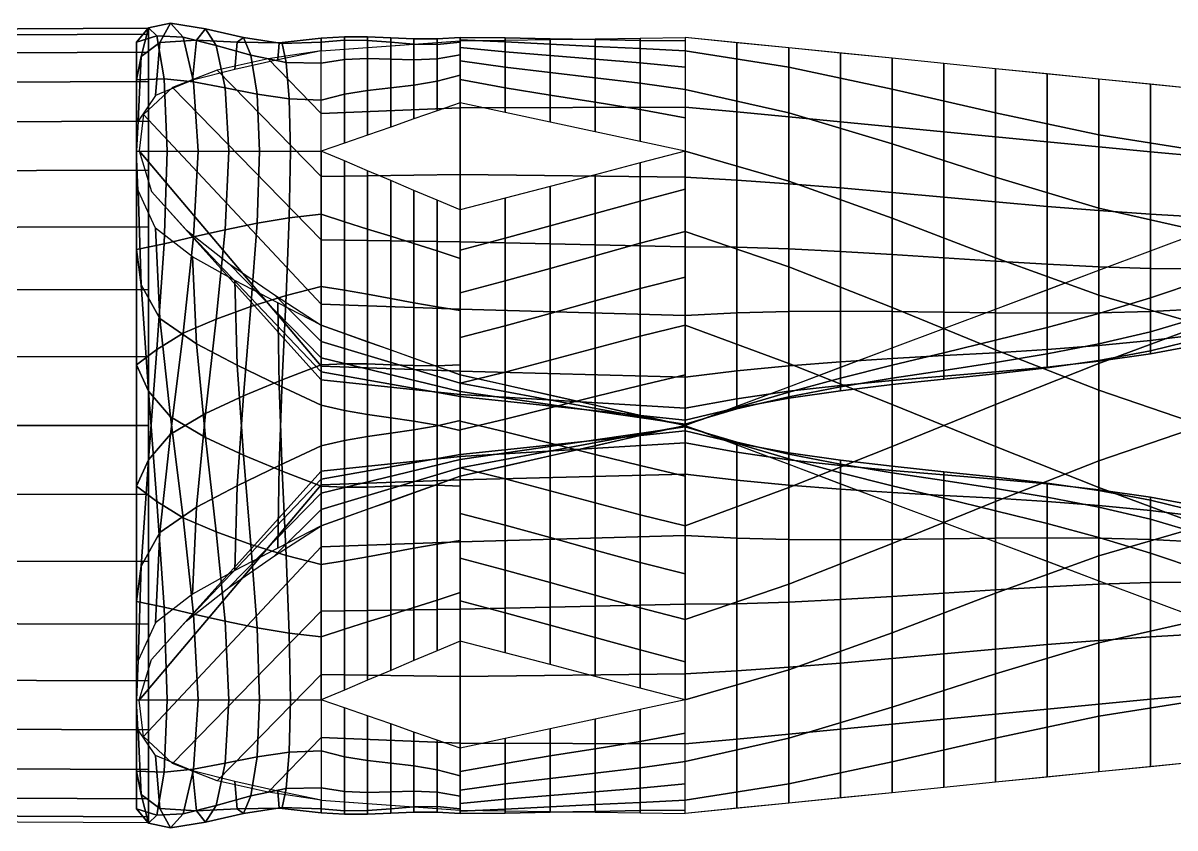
# Model space of a CAD drawing. Extents: x -33 to 54.7, y 53.9 to 60.1.
# Drawn here: x -0.44 to 8.47, y 53.9 to 60.12 of the extents above; entities that cross this region are included whole.
import ezdxf

# ---------------------------------------------------------------- set-up
doc = ezdxf.new("R2010")
doc.units = 0
doc.header["$LTSCALE"] = 2
doc.header["$MEASUREMENT"] = 0
for name, color, linetype in [('GULL1', 7, 'CONTINUOUS'), ('MESH1', 7, 'CONTINUOUS'), ('MESH1A', 7, 'CONTINUOUS'), ('MESH2', 7, 'CONTINUOUS'), ('MESHGL', 7, 'CONTINUOUS')]:
    doc.layers.add(name, color=color, linetype=linetype)

# ---------------------------------------------------------------- blocks, each defined once
blk = doc.blocks.new('3')
at = {"layer": 'MESH1'}
mesh = blk.add_polymesh((6, 7), dxfattribs=at)
for k, corner in enumerate([(0, 0, 3), (0.7765, 0, 2.8978), (1.5, 0, 2.5981), (2.1213, 0, 2.1213), (2.5981, 0, 1.5), (2.8978, 0, 0.7765), (3, 0), (0.3, 0.8, 2.9196), (1.0468, 0.8, 2.7706), (1.7109, 0.8, 2.418), (2.2548, 0.8, 1.8902), (2.6486, 0.8, 1.2273), (2.8727, 0.8, 0.4788), (2.9196, 0.8, -0.3), (0.6, 1.6, 2.8392), (1.3151, 1.6, 2.6013), (1.9349, 1.6, 2.1786), (2.421, 1.6, 1.6023), (2.7439, 1.6, 0.9137), (2.8852, 1.6, 0.1617), (2.8392, 1.6, -0.6), (0.9, 2.4, 2.7588), (1.5827, 2.4, 2.4178), (2.1632, 2.4, 1.9195), (2.5981, 2.4, 1.2955), (2.8541, 2.4, 0.5863), (2.9103, 2.4, -0.1617), (2.7588, 2.4, -0.9), (1.2, 3.2, 2.6785), (1.851, 3.2, 2.2485), (2.3872, 3.2, 1.6801), (2.7643, 3.2, 1.0076), (2.9494, 3.2, 0.2727), (2.9228, 3.2, -0.4788), (2.6785, 3.2, -1.2), (1.5, 4, 2.5981), (2.1213, 4, 2.1213), (2.5981, 4, 1.5), (2.8978, 4, 0.7765), (3, 4), (2.8978, 4, -0.7765), (2.5981, 4, -1.5)]):
    mesh.set_mesh_vertex(divmod(k, 7), corner)

msp = doc.modelspace()

# ---------------------------------------------------------------- linework, layer by layer
at = {"layer": 'MESH2'}
msp.add_lwpolyline([(0.5278, 53.9384), (-5.5437, 53.9684), (-5.5437, 54.4533)], dxfattribs=at)

# ---------------------------------------------------------------- block references
at = {"layer": 'MESH1', "extrusion": (-3.06287e-17, -0.5, 0.866025), "rotation": 90}
msp.add_blockref('3', (8.6817, 49.3728, -28.5054), dxfattribs=at)
at = {"layer": 'MESH2', "extrusion": (3.06287e-17, 0.5, -0.866025), "rotation": 270}
msp.add_blockref('3', (-8.6817, 49.3728, 28.5054), dxfattribs=at)

# ---------------------------------------------------------------- meshes
at = {"layer": 'GULL1'}
mesh = msp.add_polymesh((2, 11), dxfattribs=at)
for k, corner in enumerate([(2.9398, 59.9852, -0.3916), (2.9398, 59.468, -0.3265), (2.9398, 58.9507, -0.264), (2.9398, 58.431, -0.2239), (2.9398, 57.9114, -0.2403), (2.9398, 57.4316, -0.4207), (2.9398, 57.2511, -0.9006), (2.9398, 57.2348, -1.4202), (2.9398, 57.2748, -1.9398), (2.9398, 57.3373, -2.4572), (2.9398, 57.4024, -2.9743), (1.8654, 59.9086, -0.7765), (1.8654, 59.4229, -0.649), (1.8654, 58.937, -0.5222), (1.8654, 58.4461, -0.4162), (1.8654, 57.9492, -0.3543), (1.8654, 57.4701, -0.4593), (1.8654, 57.3651, -0.9383), (1.8654, 57.427, -1.4353), (1.8654, 57.533, -1.9262), (1.8654, 57.6598, -2.4121), (1.8654, 57.7873, -2.8978)]):
    mesh.set_mesh_vertex(divmod(k, 11), corner)
mesh = msp.add_polymesh((2, 11), dxfattribs=at)
for k, corner in enumerate([(4.6817, 60.0108), (4.6817, 59.4712, -0.0032), (4.6817, 58.9317, -0.0108), (4.6817, 58.3928, -0.0405), (4.6817, 57.8623, -0.1333), (4.6817, 57.3858, -0.375), (4.6817, 57.1442, -0.8515), (4.6817, 57.0513, -1.382), (4.6817, 57.0216, -1.9208), (4.6817, 57.014, -2.4604), (4.6817, 57.0108, -3), (2.9398, 59.9852, -0.3916), (2.9398, 59.468, -0.3265), (2.9398, 58.9507, -0.264), (2.9398, 58.431, -0.2239), (2.9398, 57.9114, -0.2403), (2.9398, 57.4316, -0.4207), (2.9398, 57.2511, -0.9006), (2.9398, 57.2348, -1.4202), (2.9398, 57.2748, -1.9398), (2.9398, 57.3373, -2.4572), (2.9398, 57.4024, -2.9743)]):
    mesh.set_mesh_vertex(divmod(k, 11), corner)
mesh = msp.add_polymesh((2, 11), dxfattribs=at)
for k, corner in enumerate([(1.8654, 57.7873, -2.8978), (1.8654, 57.6598, -2.4121), (1.8654, 57.533, -1.9262), (1.8654, 57.427, -1.4353), (1.8654, 57.3651, -0.9383), (1.8654, 57.4701, -0.4593), (1.8654, 57.9492, -0.3543), (1.8654, 58.4461, -0.4162), (1.8654, 58.937, -0.5222), (1.8654, 59.4229, -0.649), (1.8654, 59.9086, -0.7765), (1.8654, 57.7873, -2.8978), (1.5024, 58.0199, -2.784), (1.1499, 58.2628, -2.6594), (0.819, 58.5234, -2.5141), (0.5524, 58.8191, -2.3165), (0.4551, 59.1348, -2.023), (0.4888, 59.4143, -1.6811), (0.7131, 59.6237, -1.3664), (1.0584, 59.7588, -1.1221), (1.4532, 59.8454, -0.9345), (1.8654, 59.9086, -0.7765)]):
    mesh.set_mesh_vertex(divmod(k, 11), corner)
mesh = msp.add_polymesh((2, 11), dxfattribs=at)
for k, corner in enumerate([(4.6817, 54.0108), (4.6817, 54.5505, 0.0032), (4.6817, 55.09, 0.0108), (4.6817, 55.6288, 0.0405), (4.6817, 56.1593, 0.1333), (4.6817, 56.6358, 0.375), (4.6817, 56.8775, 0.8515), (4.6817, 56.9704, 1.382), (4.6817, 57.0001, 1.9208), (4.6817, 57.0076, 2.4604), (4.6817, 57.0108, 3), (2.9398, 54.0365, 0.3916), (2.9398, 54.5536, 0.3265), (2.9398, 55.071, 0.264), (2.9398, 55.5906, 0.2239), (2.9398, 56.1102, 0.2403), (2.9398, 56.5901, 0.4207), (2.9398, 56.7706, 0.9006), (2.9398, 56.7869, 1.4202), (2.9398, 56.7468, 1.9398), (2.9398, 56.6843, 2.4572), (2.9398, 56.6192, 2.9743)]):
    mesh.set_mesh_vertex(divmod(k, 11), corner)
mesh = msp.add_polymesh((2, 11), dxfattribs=at)
for k, corner in enumerate([(2.9398, 54.0365, 0.3916), (2.9398, 54.5536, 0.3265), (2.9398, 55.071, 0.264), (2.9398, 55.5906, 0.2239), (2.9398, 56.1102, 0.2403), (2.9398, 56.5901, 0.4207), (2.9398, 56.7706, 0.9006), (2.9398, 56.7869, 1.4202), (2.9398, 56.7468, 1.9398), (2.9398, 56.6843, 2.4572), (2.9398, 56.6192, 2.9743), (1.8654, 54.113, 0.7765), (1.8654, 54.5988, 0.649), (1.8654, 55.0847, 0.5222), (1.8654, 55.5755, 0.4162), (1.8654, 56.0725, 0.3543), (1.8654, 56.5515, 0.4593), (1.8654, 56.6565, 0.9383), (1.8654, 56.5946, 1.4353), (1.8654, 56.4886, 1.9262), (1.8654, 56.3618, 2.4121), (1.8654, 56.2344, 2.8978)]):
    mesh.set_mesh_vertex(divmod(k, 11), corner)
mesh = msp.add_polymesh((2, 11), dxfattribs=at)
for k, corner in enumerate([(1.8654, 56.2344, 2.8978), (1.8654, 56.3618, 2.4121), (1.8654, 56.4886, 1.9262), (1.8654, 56.5946, 1.4353), (1.8654, 56.6565, 0.9383), (1.8654, 56.5515, 0.4593), (1.8654, 56.0725, 0.3543), (1.8654, 55.5755, 0.4162), (1.8654, 55.0847, 0.5222), (1.8654, 54.5988, 0.649), (1.8654, 54.113, 0.7765), (1.8654, 56.2344, 2.8978), (1.5024, 56.0018, 2.784), (1.1499, 55.7589, 2.6594), (0.819, 55.4982, 2.5141), (0.5524, 55.2025, 2.3165), (0.4551, 54.8868, 2.023), (0.4888, 54.6073, 1.6811), (0.7131, 54.398, 1.3664), (1.0584, 54.2628, 1.1221), (1.4532, 54.1762, 0.9345), (1.8654, 54.113, 0.7765)]):
    mesh.set_mesh_vertex(divmod(k, 11), corner)
at = {"layer": 'MESH1A'}
mesh = msp.add_polymesh((6, 7), dxfattribs=at)
for k, corner in enumerate([(0.4342, 59.1321, 2.1213), (0.6728, 59.1321, 2.1213), (0.9113, 59.1321, 2.1213), (1.1498, 59.1321, 2.1213), (1.3883, 59.1321, 2.1213), (1.6269, 59.1321, 2.1213), (1.8654, 59.1321, 2.1213), (0.4342, 59.6838, 1.362), (0.6495, 59.6903, 1.4035), (0.877, 59.667, 1.4582), (1.1206, 59.622, 1.5129), (1.3683, 59.5734, 1.5638), (1.6167, 59.5371, 1.6064), (1.8654, 59.5268, 1.6339), (0.4342, 59.9739, 0.4693), (0.5939, 60.0231, 0.5865), (0.7953, 60.0126, 0.7133), (1.051, 59.9492, 0.8228), (1.3204, 59.8735, 0.9194), (1.5925, 59.8188, 1.0052), (1.8654, 59.8116, 1.0751), (0.4342, 59.9739, -0.4693), (0.5276, 60.0867, -0.2666), (0.6977, 60.1226, -0.0658), (0.968, 60.0778, 0.0932), (1.2633, 60.0104, 0.2285), (1.5636, 59.9651, 0.3537), (1.8654, 59.9739, 0.4693), (0.4342, 59.6838, -1.362), (0.4721, 59.8637, -1.0885), (0.616, 59.9732, -0.8282), (0.8984, 59.989, -0.6307), (1.2154, 59.9736, -0.4658), (1.5394, 59.9707, -0.31), (1.8654, 60.0067, -0.157), (0.4342, 59.1321, -2.1213), (0.4488, 59.3637, -1.8161), (0.5817, 59.5629, -1.5256), (0.8692, 59.6808, -1.3051), (1.1953, 59.7637, -1.1212), (1.5293, 59.8375, -0.9473), (1.8654, 59.9086, -0.7765)]):
    mesh.set_mesh_vertex(divmod(k, 7), corner)
mesh = msp.add_polymesh((6, 7), dxfattribs=at)
for k, corner in enumerate([(1.8654, 59.9086, -0.7765), (2.0445, 59.9214, -0.7123), (2.2235, 59.9341, -0.6482), (2.4026, 59.9469, -0.584), (2.5817, 59.9596, -0.5199), (2.7607, 59.9724, -0.4557), (2.9398, 59.9852, -0.3916), (1.8654, 60.0067, -0.157), (2.0445, 60.0169, -0.1149), (2.2235, 60.0157, -0.0841), (2.4026, 60.0086, -0.0589), (2.5817, 60.0016, -0.0337), (2.7607, 60.0003, -0.0028), (2.9398, 60.0106, 0.0393), (1.8654, 59.9739, 0.4693), (2.0445, 59.9906, 0.4776), (2.2235, 59.9873, 0.4759), (2.4026, 59.9739, 0.4693), (2.5817, 59.9605, 0.4627), (2.7607, 59.9571, 0.461), (2.9398, 59.9739, 0.4693), (1.8654, 59.8116, 1.0751), (2.0445, 59.8412, 1.0466), (2.2235, 59.8481, 1.0152), (2.4026, 59.8437, 0.9824), (2.5817, 59.8393, 0.9495), (2.7607, 59.8462, 0.9181), (2.9398, 59.8759, 0.8896), (1.8654, 59.5268, 1.6339), (2.0445, 59.5727, 1.5745), (2.2235, 59.6019, 1.5179), (2.4026, 59.6227, 1.4627), (2.5817, 59.6435, 1.4075), (2.7607, 59.6727, 1.3509), (2.9398, 59.7186, 1.2915), (1.8654, 59.1321, 2.1213), (2.0445, 59.1943, 2.0456), (2.2235, 59.2565, 1.9698), (2.4026, 59.3187, 1.894), (2.5817, 59.3809, 1.8182), (2.7607, 59.443, 1.7425), (2.9398, 59.5052, 1.6667)]):
    mesh.set_mesh_vertex(divmod(k, 7), corner)
mesh = msp.add_polymesh((6, 7), dxfattribs=at)
for k, corner in enumerate([(2.9398, 59.5052, 1.6667), (2.9398, 59.6868, 1.3561), (2.9398, 59.8299, 1.0261), (2.9398, 59.9325, 0.6812), (2.9398, 59.993, 0.3266), (2.9398, 60.0106, -0.0327), (2.9398, 59.9852, -0.3916), (3.2882, 59.4306, 1.7576), (3.2882, 59.623, 1.4482), (3.2882, 59.781, 1.1174), (3.2882, 59.9002, 0.7704), (3.2882, 59.9768, 0.4125), (3.2882, 60.0076, 0.0494), (3.2882, 59.9903, -0.3133), (3.6366, 59.356, 1.8486), (3.6366, 59.5661, 1.5432), (3.6366, 59.7392, 1.2139), (3.6366, 59.8713, 0.8659), (3.6366, 59.9596, 0.5045), (3.6366, 60.0015, 0.1357), (3.6366, 59.9954, -0.2349), (3.985, 59.2814, 1.9395), (3.985, 59.5115, 1.6392), (3.985, 59.6996, 1.3121), (3.985, 59.8436, 0.9634), (3.985, 59.942, 0.5985), (3.985, 59.9943, 0.2232), (3.985, 60.0006, -0.1566), (4.3333, 59.2068, 2.0304), (4.3333, 59.4546, 1.7342), (4.3333, 59.6578, 1.4086), (4.3333, 59.8147, 1.0589), (4.3333, 59.9248, 0.6905), (4.3333, 59.9882, 0.3094), (4.3333, 60.0057, -0.0783), (4.6817, 59.1321, 2.1213), (4.6817, 59.3909, 1.8263), (4.6817, 59.6089, 1.5), (4.6817, 59.7825, 1.1481), (4.6817, 59.9086, 0.7765), (4.6817, 59.9852, 0.3916), (4.6817, 60.0108)]):
    mesh.set_mesh_vertex(divmod(k, 7), corner)
mesh = msp.add_polymesh((6, 7), dxfattribs=at)
for k, corner in enumerate([(0.4342, 54.8895, -2.1213), (0.6728, 54.8895, -2.1213), (0.9113, 54.8895, -2.1213), (1.1498, 54.8895, -2.1213), (1.3883, 54.8895, -2.1213), (1.6269, 54.8895, -2.1213), (1.8654, 54.8895, -2.1213), (0.4342, 55.6488, -2.673), (0.6495, 55.6073, -2.6795), (0.877, 55.5526, -2.6562), (1.1206, 55.4979, -2.6112), (1.3683, 55.447, -2.5626), (1.6167, 55.4044, -2.5262), (1.8654, 55.3769, -2.516), (0.4342, 56.5415, -2.9631), (0.5939, 56.4243, -3.0123), (0.7953, 56.2975, -3.0018), (1.051, 56.188, -2.9384), (1.3204, 56.0914, -2.8627), (1.5925, 56.0056, -2.808), (1.8654, 55.9357, -2.8007), (0.4342, 57.4801, -2.9631), (0.5276, 57.2774, -3.0759), (0.6977, 57.0767, -3.1118), (0.968, 56.9176, -3.067), (1.2633, 56.7823, -2.9996), (1.5636, 56.6572, -2.9543), (1.8654, 56.5415, -2.9631), (0.4342, 58.3728, -2.673), (0.4721, 58.0994, -2.8529), (0.616, 57.839, -2.9624), (0.8984, 57.6415, -2.9782), (1.2154, 57.4767, -2.9627), (1.5394, 57.3209, -2.9598), (1.8654, 57.1678, -2.9959), (0.4342, 59.1321, -2.1213), (0.4488, 58.827, -2.3529), (0.5817, 58.5364, -2.5521), (0.8692, 58.3159, -2.67), (1.1953, 58.132, -2.7529), (1.5293, 57.9581, -2.8267), (1.8654, 57.7873, -2.8978)]):
    mesh.set_mesh_vertex(divmod(k, 7), corner)
mesh = msp.add_polymesh((6, 7), dxfattribs=at)
for k, corner in enumerate([(0.4342, 59.1321, 2.1213), (0.6728, 59.1321, 2.1213), (0.9113, 59.1321, 2.1213), (1.1498, 59.1321, 2.1213), (1.3883, 59.1321, 2.1213), (1.6269, 59.1321, 2.1213), (1.8654, 59.1321, 2.1213), (0.4342, 58.3728, 2.673), (0.6495, 58.4143, 2.6795), (0.877, 58.469, 2.6562), (1.1206, 58.5237, 2.6112), (1.3683, 58.5746, 2.5626), (1.6167, 58.6172, 2.5262), (1.8654, 58.6447, 2.516), (0.4342, 57.4801, 2.9631), (0.5939, 57.5974, 3.0123), (0.7953, 57.7242, 3.0018), (1.051, 57.8336, 2.9384), (1.3204, 57.9303, 2.8627), (1.5925, 58.016, 2.808), (1.8654, 58.0859, 2.8007), (0.4342, 56.5415, 2.9631), (0.5276, 56.7442, 3.0759), (0.6977, 56.945, 3.1118), (0.968, 57.104, 3.067), (1.2633, 57.2394, 2.9996), (1.5636, 57.3645, 2.9543), (1.8654, 57.4801, 2.9631), (0.4342, 55.6488, 2.673), (0.4721, 55.9223, 2.8529), (0.616, 56.1826, 2.9624), (0.8984, 56.3802, 2.9782), (1.2154, 56.545, 2.9627), (1.5394, 56.7008, 2.9598), (1.8654, 56.8538, 2.9959), (0.4342, 54.8895, 2.1213), (0.4488, 55.1947, 2.3529), (0.5817, 55.4853, 2.5521), (0.8692, 55.7057, 2.67), (1.1953, 55.8897, 2.7529), (1.5293, 56.0636, 2.8267), (1.8654, 56.2344, 2.8978)]):
    mesh.set_mesh_vertex(divmod(k, 7), corner)
mesh = msp.add_polymesh((6, 7), dxfattribs=at)
for k, corner in enumerate([(1.8654, 56.2344, 2.8978), (2.0445, 56.2985, 2.9105), (2.2235, 56.3627, 2.9233), (2.4026, 56.4268, 2.9361), (2.5817, 56.4909, 2.9488), (2.7607, 56.5551, 2.9616), (2.9398, 56.6192, 2.9743), (1.8654, 56.8538, 2.9959), (2.0445, 56.8959, 3.0061), (2.2235, 56.9267, 3.0048), (2.4026, 56.9519, 2.9978), (2.5817, 56.9772, 2.9908), (2.7607, 57.008, 2.9895), (2.9398, 57.0501, 2.9997), (1.8654, 57.4801, 2.9631), (2.0445, 57.4884, 2.9798), (2.2235, 57.4867, 2.9765), (2.4026, 57.4801, 2.9631), (2.5817, 57.4735, 2.9497), (2.7607, 57.4718, 2.9463), (2.9398, 57.4801, 2.9631), (1.8654, 58.0859, 2.8007), (2.0445, 58.0575, 2.8304), (2.2235, 58.0261, 2.8373), (2.4026, 57.9932, 2.8329), (2.5817, 57.9603, 2.8285), (2.7607, 57.9289, 2.8354), (2.9398, 57.9004, 2.8651), (1.8654, 58.6447, 2.516), (2.0445, 58.5854, 2.5619), (2.2235, 58.5288, 2.5911), (2.4026, 58.4735, 2.6119), (2.5817, 58.4183, 2.6327), (2.7607, 58.3617, 2.6619), (2.9398, 58.3024, 2.7078), (1.8654, 59.1321, 2.1213), (2.0445, 59.0564, 2.1835), (2.2235, 58.9806, 2.2457), (2.4026, 58.9048, 2.3079), (2.5817, 58.8291, 2.37), (2.7607, 58.7533, 2.4322), (2.9398, 58.6775, 2.4944)]):
    mesh.set_mesh_vertex(divmod(k, 7), corner)
mesh = msp.add_polymesh((6, 7), dxfattribs=at)
for k, corner in enumerate([(2.9398, 58.6775, 2.4944), (2.9398, 58.367, 2.676), (2.9398, 58.0369, 2.8191), (2.9398, 57.692, 2.9216), (2.9398, 57.3374, 2.9822), (2.9398, 56.9781, 2.9998), (2.9398, 56.6192, 2.9743), (3.2882, 58.7685, 2.4198), (3.2882, 58.459, 2.6122), (3.2882, 58.1282, 2.7702), (3.2882, 57.7812, 2.8894), (3.2882, 57.4234, 2.9659), (3.2882, 57.0603, 2.9968), (3.2882, 56.6976, 2.9795), (3.6366, 58.8594, 2.3452), (3.6366, 58.554, 2.5553), (3.6366, 58.2247, 2.7283), (3.6366, 57.8767, 2.8605), (3.6366, 57.5153, 2.9487), (3.6366, 57.1465, 2.9907), (3.6366, 56.7759, 2.9846), (3.985, 58.9503, 2.2706), (3.985, 58.65, 2.5007), (3.985, 58.323, 2.6888), (3.985, 57.9742, 2.8328), (3.985, 57.6093, 2.9312), (3.985, 57.234, 2.9835), (3.985, 56.8542, 2.9897), (4.3333, 59.0412, 2.1959), (4.3333, 58.745, 2.4438), (4.3333, 58.4195, 2.647), (4.3333, 58.0697, 2.8039), (4.3333, 57.7013, 2.914), (4.3333, 57.3202, 2.9774), (4.3333, 56.9325, 2.9949), (4.6817, 59.1321, 2.1213), (4.6817, 58.8371, 2.3801), (4.6817, 58.5108, 2.5981), (4.6817, 58.1589, 2.7716), (4.6817, 57.7873, 2.8978), (4.6817, 57.4024, 2.9743), (4.6817, 57.0108, 3)]):
    mesh.set_mesh_vertex(divmod(k, 7), corner)
mesh = msp.add_polymesh((6, 7), dxfattribs=at)
for k, corner in enumerate([(1.8654, 57.7873, -2.8978), (2.0445, 57.7231, -2.9105), (2.2235, 57.659, -2.9233), (2.4026, 57.5948, -2.9361), (2.5817, 57.5307, -2.9488), (2.7607, 57.4665, -2.9616), (2.9398, 57.4024, -2.9743), (1.8654, 57.1678, -2.9959), (2.0445, 57.1257, -3.0061), (2.2235, 57.0949, -3.0048), (2.4026, 57.0697, -2.9978), (2.5817, 57.0445, -2.9908), (2.7607, 57.0136, -2.9895), (2.9398, 56.9716, -2.9997), (1.8654, 56.5415, -2.9631), (2.0445, 56.5332, -2.9798), (2.2235, 56.5349, -2.9765), (2.4026, 56.5415, -2.9631), (2.5817, 56.5481, -2.9497), (2.7607, 56.5498, -2.9463), (2.9398, 56.5415, -2.9631), (1.8654, 55.9357, -2.8007), (2.0445, 55.9642, -2.8304), (2.2235, 55.9956, -2.8373), (2.4026, 56.0285, -2.8329), (2.5817, 56.0613, -2.8285), (2.7607, 56.0927, -2.8354), (2.9398, 56.1212, -2.8651), (1.8654, 55.3769, -2.516), (2.0445, 55.4363, -2.5619), (2.2235, 55.4929, -2.5911), (2.4026, 55.5481, -2.6119), (2.5817, 55.6033, -2.6327), (2.7607, 55.6599, -2.6619), (2.9398, 55.7193, -2.7078), (1.8654, 54.8895, -2.1213), (2.0445, 54.9653, -2.1835), (2.2235, 55.041, -2.2457), (2.4026, 55.1168, -2.3079), (2.5817, 55.1926, -2.37), (2.7607, 55.2683, -2.4322), (2.9398, 55.3441, -2.4944)]):
    mesh.set_mesh_vertex(divmod(k, 7), corner)
mesh = msp.add_polymesh((6, 7), dxfattribs=at)
for k, corner in enumerate([(2.9398, 55.3441, -2.4944), (2.9398, 55.6547, -2.676), (2.9398, 55.9848, -2.8191), (2.9398, 56.3296, -2.9216), (2.9398, 56.6842, -2.9822), (2.9398, 57.0435, -2.9998), (2.9398, 57.4024, -2.9743), (3.2882, 55.2532, -2.4198), (3.2882, 55.5626, -2.6122), (3.2882, 55.8934, -2.7702), (3.2882, 56.2404, -2.8894), (3.2882, 56.5983, -2.9659), (3.2882, 56.9614, -2.9968), (3.2882, 57.3241, -2.9795), (3.6366, 55.1623, -2.3452), (3.6366, 55.4676, -2.5553), (3.6366, 55.7969, -2.7283), (3.6366, 56.145, -2.8605), (3.6366, 56.5063, -2.9487), (3.6366, 56.8752, -2.9907), (3.6366, 57.2458, -2.9846), (3.985, 55.0713, -2.2706), (3.985, 55.3716, -2.5007), (3.985, 55.6987, -2.6888), (3.985, 56.0474, -2.8328), (3.985, 56.4123, -2.9312), (3.985, 56.7876, -2.9835), (3.985, 57.1675, -2.9897), (4.3333, 54.9804, -2.1959), (4.3333, 55.2766, -2.4438), (4.3333, 55.6022, -2.647), (4.3333, 55.9519, -2.8039), (4.3333, 56.3203, -2.914), (4.3333, 56.7014, -2.9774), (4.3333, 57.0891, -2.9949), (4.6817, 54.8895, -2.1213), (4.6817, 55.1845, -2.3801), (4.6817, 55.5108, -2.5981), (4.6817, 55.8628, -2.7716), (4.6817, 56.2344, -2.8978), (4.6817, 56.6192, -2.9743), (4.6817, 57.0108, -3)]):
    mesh.set_mesh_vertex(divmod(k, 7), corner)
mesh = msp.add_polymesh((6, 7), dxfattribs=at)
for k, corner in enumerate([(0.4342, 54.8895, -2.1213), (0.6728, 54.8895, -2.1213), (0.9113, 54.8895, -2.1213), (1.1498, 54.8895, -2.1213), (1.3883, 54.8895, -2.1213), (1.6269, 54.8895, -2.1213), (1.8654, 54.8895, -2.1213), (0.4342, 54.3378, -1.362), (0.6495, 54.3313, -1.4035), (0.877, 54.3546, -1.4582), (1.1206, 54.3996, -1.5129), (1.3683, 54.4482, -1.5638), (1.6167, 54.4846, -1.6064), (1.8654, 54.4948, -1.6339), (0.4342, 54.0478, -0.4693), (0.5939, 53.9985, -0.5865), (0.7953, 54.0091, -0.7133), (1.051, 54.0724, -0.8228), (1.3204, 54.1481, -0.9194), (1.5925, 54.2028, -1.0052), (1.8654, 54.2101, -1.0751), (0.4342, 54.0478, 0.4693), (0.5276, 53.935, 0.2666), (0.6977, 53.899, 0.0658), (0.968, 53.9438, -0.0932), (1.2633, 54.0112, -0.2285), (1.5636, 54.0565, -0.3537), (1.8654, 54.0478, -0.4693), (0.4342, 54.3378, 1.362), (0.4721, 54.1579, 1.0885), (0.616, 54.0485, 0.8282), (0.8984, 54.0326, 0.6307), (1.2154, 54.0481, 0.4658), (1.5394, 54.051, 0.31), (1.8654, 54.0149, 0.157), (0.4342, 54.8895, 2.1213), (0.4488, 54.6579, 1.8161), (0.5817, 54.4587, 1.5256), (0.8692, 54.3408, 1.3051), (1.1953, 54.2579, 1.1212), (1.5293, 54.1841, 0.9473), (1.8654, 54.113, 0.7765)]):
    mesh.set_mesh_vertex(divmod(k, 7), corner)
mesh = msp.add_polymesh((6, 7), dxfattribs=at)
for k, corner in enumerate([(1.8654, 54.113, 0.7765), (2.0445, 54.1003, 0.7123), (2.2235, 54.0875, 0.6482), (2.4026, 54.0748, 0.584), (2.5817, 54.062, 0.5199), (2.7607, 54.0492, 0.4557), (2.9398, 54.0365, 0.3916), (1.8654, 54.0149, 0.157), (2.0445, 54.0047, 0.1149), (2.2235, 54.006, 0.0841), (2.4026, 54.013, 0.0589), (2.5817, 54.02, 0.0337), (2.7607, 54.0213, 0.0028), (2.9398, 54.0111, -0.0393), (1.8654, 54.0478, -0.4693), (2.0445, 54.031, -0.4776), (2.2235, 54.0344, -0.4759), (2.4026, 54.0478, -0.4693), (2.5817, 54.0612, -0.4627), (2.7607, 54.0645, -0.461), (2.9398, 54.0478, -0.4693), (1.8654, 54.2101, -1.0751), (2.0445, 54.1804, -1.0466), (2.2235, 54.1735, -1.0152), (2.4026, 54.1779, -0.9824), (2.5817, 54.1823, -0.9495), (2.7607, 54.1754, -0.9181), (2.9398, 54.1458, -0.8896), (1.8654, 54.4948, -1.6339), (2.0445, 54.4489, -1.5745), (2.2235, 54.4197, -1.5179), (2.4026, 54.3989, -1.4627), (2.5817, 54.3781, -1.4075), (2.7607, 54.349, -1.3509), (2.9398, 54.3031, -1.2915), (1.8654, 54.8895, -2.1213), (2.0445, 54.8273, -2.0456), (2.2235, 54.7651, -1.9698), (2.4026, 54.703, -1.894), (2.5817, 54.6408, -1.8182), (2.7607, 54.5786, -1.7425), (2.9398, 54.5164, -1.6667)]):
    mesh.set_mesh_vertex(divmod(k, 7), corner)
mesh = msp.add_polymesh((6, 7), dxfattribs=at)
for k, corner in enumerate([(2.9398, 54.5164, -1.6667), (2.9398, 54.3348, -1.3561), (2.9398, 54.1917, -1.0261), (2.9398, 54.0892, -0.6812), (2.9398, 54.0287, -0.3266), (2.9398, 54.011, 0.0327), (2.9398, 54.0365, 0.3916), (3.2882, 54.591, -1.7576), (3.2882, 54.3986, -1.4482), (3.2882, 54.2406, -1.1174), (3.2882, 54.1215, -0.7704), (3.2882, 54.0449, -0.4125), (3.2882, 54.014, -0.0494), (3.2882, 54.0314, 0.3133), (3.6366, 54.6656, -1.8486), (3.6366, 54.4555, -1.5432), (3.6366, 54.2825, -1.2139), (3.6366, 54.1503, -0.8659), (3.6366, 54.0621, -0.5045), (3.6366, 54.0202, -0.1357), (3.6366, 54.0262, 0.2349), (3.985, 54.7403, -1.9395), (3.985, 54.5101, -1.6392), (3.985, 54.322, -1.3121), (3.985, 54.178, -0.9634), (3.985, 54.0796, -0.5985), (3.985, 54.0273, -0.2232), (3.985, 54.0211, 0.1566), (4.3333, 54.8149, -2.0304), (4.3333, 54.567, -1.7342), (4.3333, 54.3639, -1.4086), (4.3333, 54.2069, -1.0589), (4.3333, 54.0968, -0.6905), (4.3333, 54.0335, -0.3094), (4.3333, 54.016, 0.0783), (4.6817, 54.8895, -2.1213), (4.6817, 54.6308, -1.8263), (4.6817, 54.4127, -1.5), (4.6817, 54.2392, -1.1481), (4.6817, 54.113, -0.7765), (4.6817, 54.0365, -0.3916), (4.6817, 54.0108)]):
    mesh.set_mesh_vertex(divmod(k, 7), corner)
at = {"layer": 'MESH2'}
mesh = msp.add_polymesh((36, 3), dxfattribs=dict(at, m_close=True))
for k, corner in enumerate([(0.5278, 53.9384), (-5.5437, 53.9684), (-5.5437, 54.4533), (0.5278, 53.9851, -0.5335), (-5.5437, 54.0146, -0.5283), (-5.5437, 54.4921, -0.4441), (0.5278, 54.1237, -1.0508), (-5.5437, 54.1518, -1.0406), (-5.5437, 54.6075, -0.8747), (0.5278, 54.35, -1.5362), (-5.5437, 54.376, -1.5212), (-5.5437, 54.7959, -1.2788), (0.5278, 54.6572, -1.9749), (-5.5437, 54.6802, -1.9557), (-5.5437, 55.0516, -1.644), (0.5278, 55.0359, -2.3536), (-5.5437, 55.0552, -2.3307), (-5.5437, 55.3668, -1.9592), (0.5278, 55.4746, -2.6608), (-5.5437, 55.4896, -2.6348), (-5.5437, 55.732, -2.2149), (0.5278, 55.96, -2.8871), (-5.5437, 55.9702, -2.859), (-5.5437, 56.1361, -2.4033), (0.5278, 56.4773, -3.0257), (-5.5437, 56.4825, -2.9962), (-5.5437, 56.5667, -2.5187), (0.5278, 57.0108, -3.0724), (-5.5437, 57.0108, -3.0425), (-5.5437, 57.0108, -2.5576), (0.5278, 57.5443, -3.0257), (-5.5437, 57.5391, -2.9962), (-5.5437, 57.4549, -2.5187), (0.5278, 58.0617, -2.8871), (-5.5437, 58.0514, -2.859), (-5.5437, 57.8856, -2.4033), (0.5278, 58.547, -2.6608), (-5.5437, 58.532, -2.6348), (-5.5437, 58.2896, -2.2149), (0.5278, 58.9857, -2.3536), (-5.5437, 58.9665, -2.3307), (-5.5437, 58.6548, -1.9592), (0.5278, 59.3644, -1.9749), (-5.5437, 59.3415, -1.9557), (-5.5437, 58.97, -1.644), (0.5278, 59.6716, -1.5362), (-5.5437, 59.6457, -1.5212), (-5.5437, 59.2257, -1.2788), (0.5278, 59.898, -1.0508), (-5.5437, 59.8698, -1.0406), (-5.5437, 59.4141, -0.8747), (0.5278, 60.0366, -0.5335), (-5.5437, 60.0071, -0.5283), (-5.5437, 59.5295, -0.4441), (0.5278, 60.0832), (-5.5437, 60.0533), (-5.5437, 59.5684), (0.5278, 60.0366, 0.5335), (-5.5437, 60.0071, 0.5283), (-5.5437, 59.5295, 0.4441), (0.5278, 59.898, 1.0508), (-5.5437, 59.8698, 1.0406), (-5.5437, 59.4141, 0.8747), (0.5278, 59.6716, 1.5362), (-5.5437, 59.6457, 1.5212), (-5.5437, 59.2257, 1.2788), (0.5278, 59.3644, 1.9749), (-5.5437, 59.3415, 1.9557), (-5.5437, 58.97, 1.644), (0.5278, 58.9857, 2.3536), (-5.5437, 58.9665, 2.3307), (-5.5437, 58.6548, 1.9592), (0.5278, 58.547, 2.6608), (-5.5437, 58.532, 2.6348), (-5.5437, 58.2896, 2.2149), (0.5278, 58.0617, 2.8871), (-5.5437, 58.0514, 2.859), (-5.5437, 57.8856, 2.4033), (0.5278, 57.5443, 3.0257), (-5.5437, 57.5391, 2.9962), (-5.5437, 57.4549, 2.5187), (0.5278, 57.0108, 3.0724), (-5.5437, 57.0108, 3.0425), (-5.5437, 57.0108, 2.5576), (0.5278, 56.4773, 3.0257), (-5.5437, 56.4825, 2.9962), (-5.5437, 56.5667, 2.5187), (0.5278, 55.96, 2.8871), (-5.5437, 55.9702, 2.859), (-5.5437, 56.1361, 2.4033), (0.5278, 55.4746, 2.6608), (-5.5437, 55.4896, 2.6348), (-5.5437, 55.732, 2.2149), (0.5278, 55.0359, 2.3536), (-5.5437, 55.0552, 2.3307), (-5.5437, 55.3668, 1.9592), (0.5278, 54.6572, 1.9749), (-5.5437, 54.6802, 1.9557), (-5.5437, 55.0516, 1.644), (0.5278, 54.35, 1.5362), (-5.5437, 54.376, 1.5212), (-5.5437, 54.7959, 1.2788), (0.5278, 54.1237, 1.0508), (-5.5437, 54.1518, 1.0406), (-5.5437, 54.6075, 0.8747), (0.5278, 53.9851, 0.5335), (-5.5437, 54.0146, 0.5283), (-5.5437, 54.4921, 0.4441)]):
    mesh.set_mesh_vertex(divmod(k, 3), corner)
at = {"layer": 'MESHGL'}
mesh = msp.add_polymesh((11, 11), dxfattribs=at)
for k, corner in enumerate([(8.6817, 58.5108, -2.5981), (8.6817, 58.133, -2.2183), (8.6817, 57.8527, -1.7617), (8.6817, 57.6849, -1.2529), (8.6817, 57.6386, -0.7191), (8.6817, 57.7164, -0.1891), (8.6817, 57.9141, 0.3089), (8.6817, 58.221, 0.748), (8.6817, 58.6207, 1.1048), (8.6817, 59.0918, 1.36), (8.6817, 59.6089, 1.5), (8.2817, 58.3608, -2.6383), (8.2817, 57.9975, -2.2562), (8.2817, 57.7356, -1.8033), (8.2817, 57.5887, -1.3025), (8.2817, 57.565, -0.7796), (8.2817, 57.6677, -0.2627), (8.2817, 57.8934, 0.2163), (8.2817, 58.2252, 0.635), (8.2817, 58.6441, 0.9737), (8.2817, 59.1275, 1.216), (8.2817, 59.6491, 1.35), (7.8817, 58.2108, -2.6785), (7.8817, 57.8777, -2.285), (7.8817, 57.6412, -1.8278), (7.8817, 57.5144, -1.3277), (7.8817, 57.5075, -0.8086), (7.8817, 57.6294, -0.2997), (7.8817, 57.883, 0.156), (7.8817, 58.238, 0.5448), (7.8817, 58.6727, 0.8557), (7.8817, 59.1647, 1.0772), (7.8817, 59.6893, 1.2), (7.4817, 58.0608, -2.7187), (7.4817, 57.7698, -2.3069), (7.4817, 57.5638, -1.8394), (7.4817, 57.4565, -1.3345), (7.4817, 57.4621, -0.814), (7.4817, 57.5989, -0.3091), (7.4817, 57.8804, 0.1198), (7.4817, 58.2574, 0.4716), (7.4817, 58.705, 0.7474), (7.4817, 59.203, 0.9421), (7.4817, 59.7295, 1.05), (7.0817, 57.9108, -2.7588), (7.0817, 57.6697, -2.3242), (7.0817, 57.4976, -1.8425), (7.0817, 57.4096, -1.329), (7.0817, 57.4247, -0.8036), (7.0817, 57.5737, -0.3002), (7.0817, 57.883, 0.0998), (7.0817, 58.2811, 0.4099), (7.0817, 58.74, 0.6456), (7.0817, 59.2421, 0.8096), (7.0817, 59.7697, 0.9), (6.6817, 57.7608, -2.799), (6.6817, 57.5735, -2.3393), (6.6817, 57.4371, -1.8413), (6.6817, 57.3681, -1.3175), (6.6817, 57.3914, -0.7853), (6.6817, 57.5511, -0.282), (6.6817, 57.8882, 0.0878), (6.6817, 58.3069, 0.3538), (6.6817, 58.7762, 0.547), (6.6817, 59.2815, 0.6784), (6.6817, 59.8099, 0.75), (6.2817, 57.6108, -2.8392), (6.2817, 57.4773, -2.3544), (6.2817, 57.3766, -1.8401), (6.2817, 57.3266, -1.3059), (6.2817, 57.3581, -0.767), (6.2817, 57.5286, -0.2639), (6.2817, 57.8934, 0.0758), (6.2817, 58.3328, 0.2977), (6.2817, 58.8124, 0.4484), (6.2817, 59.3209, 0.5472), (6.2817, 59.85, 0.6), (5.8817, 57.4608, -2.8794), (5.8817, 57.3772, -2.3717), (5.8817, 57.3105, -1.8431), (5.8817, 57.2796, -1.3004), (5.8817, 57.3207, -0.7567), (5.8817, 57.5034, -0.255), (5.8817, 57.896, 0.0557), (5.8817, 58.3565, 0.2359), (5.8817, 58.8474, 0.3466), (5.8817, 59.3599, 0.4147), (5.8817, 59.8902, 0.45), (5.4817, 57.3108, -2.9196), (5.4817, 57.2693, -2.3936), (5.4817, 57.233, -1.8548), (5.4817, 57.2217, -1.3072), (5.4817, 57.2753, -0.762), (5.4817, 57.4729, -0.2644), (5.4817, 57.8934, 0.0195), (5.4817, 58.3758, 0.1628), (5.4817, 58.8797, 0.2383), (5.4817, 59.3982, 0.2796), (5.4817, 59.9304, 0.3), (5.0817, 57.1608, -2.9598), (5.0817, 57.1495, -2.4224), (5.0817, 57.1386, -1.8792), (5.0817, 57.1474, -1.3324), (5.0817, 57.2178, -0.791), (5.0817, 57.4346, -0.3013), (5.0817, 57.883, -0.0408), (5.0817, 58.3887, 0.0725), (5.0817, 58.9083, 0.1203), (5.0817, 59.4354, 0.1408), (5.0817, 59.9706, 0.15), (4.6817, 57.0108, -3), (4.6817, 57.014, -2.4604), (4.6817, 57.0216, -1.9208), (4.6817, 57.0513, -1.382), (4.6817, 57.1442, -0.8515), (4.6817, 57.3858, -0.375), (4.6817, 57.8623, -0.1333), (4.6817, 58.3928, -0.0405), (4.6817, 58.9317, -0.0108), (4.6817, 59.4712, -0.0032), (4.6817, 60.0108)]):
    mesh.set_mesh_vertex(divmod(k, 11), corner)
mesh = msp.add_polymesh((11, 11), dxfattribs=at)
for k, corner in enumerate([(8.6817, 55.5108, 2.5981), (8.6817, 55.8887, 2.2183), (8.6817, 56.169, 1.7617), (8.6817, 56.3368, 1.2529), (8.6817, 56.383, 0.7191), (8.6817, 56.3052, 0.1891), (8.6817, 56.1075, -0.3089), (8.6817, 55.8006, -0.748), (8.6817, 55.4009, -1.1048), (8.6817, 54.9299, -1.36), (8.6817, 54.4127, -1.5), (8.2817, 55.6608, 2.6383), (8.2817, 56.0242, 2.2562), (8.2817, 56.286, 1.8033), (8.2817, 56.4329, 1.3025), (8.2817, 56.4566, 0.7796), (8.2817, 56.354, 0.2627), (8.2817, 56.1282, -0.2163), (8.2817, 55.7965, -0.635), (8.2817, 55.3775, -0.9737), (8.2817, 54.8941, -1.216), (8.2817, 54.3726, -1.35), (7.8817, 55.8108, 2.6785), (7.8817, 56.1439, 2.285), (7.8817, 56.3804, 1.8278), (7.8817, 56.5072, 1.3277), (7.8817, 56.5141, 0.8086), (7.8817, 56.3923, 0.2997), (7.8817, 56.1386, -0.156), (7.8817, 55.7836, -0.5448), (7.8817, 55.349, -0.8557), (7.8817, 54.8569, -1.0772), (7.8817, 54.3324, -1.2), (7.4817, 55.9608, 2.7187), (7.4817, 56.2519, 2.3069), (7.4817, 56.4579, 1.8394), (7.4817, 56.5651, 1.3345), (7.4817, 56.5596, 0.814), (7.4817, 56.4227, 0.3091), (7.4817, 56.1412, -0.1198), (7.4817, 55.7643, -0.4716), (7.4817, 55.3166, -0.7474), (7.4817, 54.8186, -0.9421), (7.4817, 54.2922, -1.05), (7.0817, 56.1108, 2.7588), (7.0817, 56.352, 2.3242), (7.0817, 56.524, 1.8425), (7.0817, 56.6121, 1.329), (7.0817, 56.5969, 0.8036), (7.0817, 56.4479, 0.3002), (7.0817, 56.1386, -0.0998), (7.0817, 55.7406, -0.4099), (7.0817, 55.2817, -0.6456), (7.0817, 54.7796, -0.8096), (7.0817, 54.252, -0.9), (6.6817, 56.2608, 2.799), (6.6817, 56.4481, 2.3393), (6.6817, 56.5845, 1.8413), (6.6817, 56.6536, 1.3175), (6.6817, 56.6302, 0.7853), (6.6817, 56.4705, 0.282), (6.6817, 56.1334, -0.0878), (6.6817, 55.7147, -0.3538), (6.6817, 55.2454, -0.547), (6.6817, 54.7402, -0.6784), (6.6817, 54.2118, -0.75), (6.2817, 56.4108, 2.8392), (6.2817, 56.5443, 2.3544), (6.2817, 56.645, 1.8401), (6.2817, 56.6951, 1.3059), (6.2817, 56.6636, 0.767), (6.2817, 56.4931, 0.2639), (6.2817, 56.1283, -0.0758), (6.2817, 55.6889, -0.2977), (6.2817, 55.2092, -0.4484), (6.2817, 54.7008, -0.5472), (6.2817, 54.1716, -0.6), (5.8817, 56.5608, 2.8794), (5.8817, 56.6444, 2.3717), (5.8817, 56.7112, 1.8431), (5.8817, 56.742, 1.3004), (5.8817, 56.7009, 0.7567), (5.8817, 56.5183, 0.255), (5.8817, 56.1257, -0.0557), (5.8817, 55.6652, -0.2359), (5.8817, 55.1743, -0.3466), (5.8817, 54.6617, -0.4147), (5.8817, 54.1314, -0.45), (5.4817, 56.7108, 2.9196), (5.4817, 56.7524, 2.3936), (5.4817, 56.7886, 1.8548), (5.4817, 56.7999, 1.3072), (5.4817, 56.7463, 0.762), (5.4817, 56.5487, 0.2644), (5.4817, 56.1283, -0.0195), (5.4817, 55.6458, -0.1628), (5.4817, 55.1419, -0.2383), (5.4817, 54.6234, -0.2796), (5.4817, 54.0912, -0.3), (5.0817, 56.8608, 2.9598), (5.0817, 56.8721, 2.4224), (5.0817, 56.883, 1.8792), (5.0817, 56.8742, 1.3324), (5.0817, 56.8038, 0.791), (5.0817, 56.587, 0.3013), (5.0817, 56.1386, 0.0408), (5.0817, 55.633, -0.0725), (5.0817, 55.1134, -0.1203), (5.0817, 54.5862, -0.1408), (5.0817, 54.051, -0.15), (4.6817, 57.0108, 3), (4.6817, 57.0076, 2.4604), (4.6817, 57.0001, 1.9208), (4.6817, 56.9704, 1.382), (4.6817, 56.8775, 0.8515), (4.6817, 56.6358, 0.375), (4.6817, 56.1593, 0.1333), (4.6817, 55.6288, 0.0405), (4.6817, 55.09, 0.0108), (4.6817, 54.5505, 0.0032), (4.6817, 54.0108)]):
    mesh.set_mesh_vertex(divmod(k, 11), corner)

doc.saveas('drawing.dxf')
